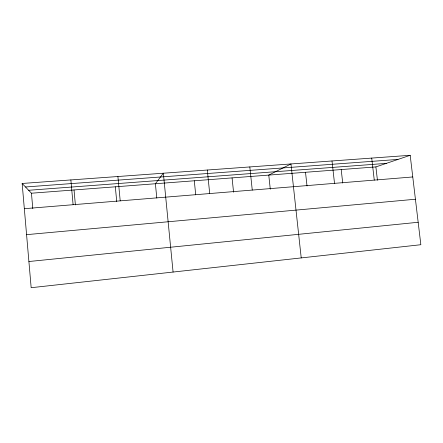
<?xml version="1.0" encoding="UTF-8"?>
<svg xmlns="http://www.w3.org/2000/svg" width="443" height="443" viewBox="0 0 443 443"><rect width="100%" height="100%" fill="white"/><g stroke="black" fill="none" stroke-linecap="round" stroke-linejoin="round"><path stroke-width="0.66" d="M22.15 183.468L31.453 193.214L375.891 166.911L410.185 155.294L420.85 244.719L31.165 287.706L22.15 183.468L410.185 155.294M28.9 261.52L418.175 222.27M26.58 234.657L415.423 199.234M24.332 208.697L412.771 176.956M28.651 190.28L386.346 163.373M25.5 186.979L397.975 159.43M375.891 166.911L377.436 180.229M371.716 158.085L374.269 180.102M341.199 169.564L342.732 183.07M331.995 160.97L334.515 183.352M305.509 172.288L307.021 185.994M301.223 257.915L290.962 163.949L268.774 175.09L270.285 189.211M249.813 166.939L252.261 190.075M232.071 177.898L233.566 192.223M207.302 170.023L209.705 193.547M194.3 180.777L195.717 194.854M173.08 272.052L163.356 173.219L155.399 183.751L156.794 198.032M117.904 176.519L120.208 200.862M115.33 186.808L116.719 201.532M74.036 189.964L75.393 204.915M70.863 179.93L73.106 204.71M31.453 193.214L32.793 208.609"/></g></svg>
